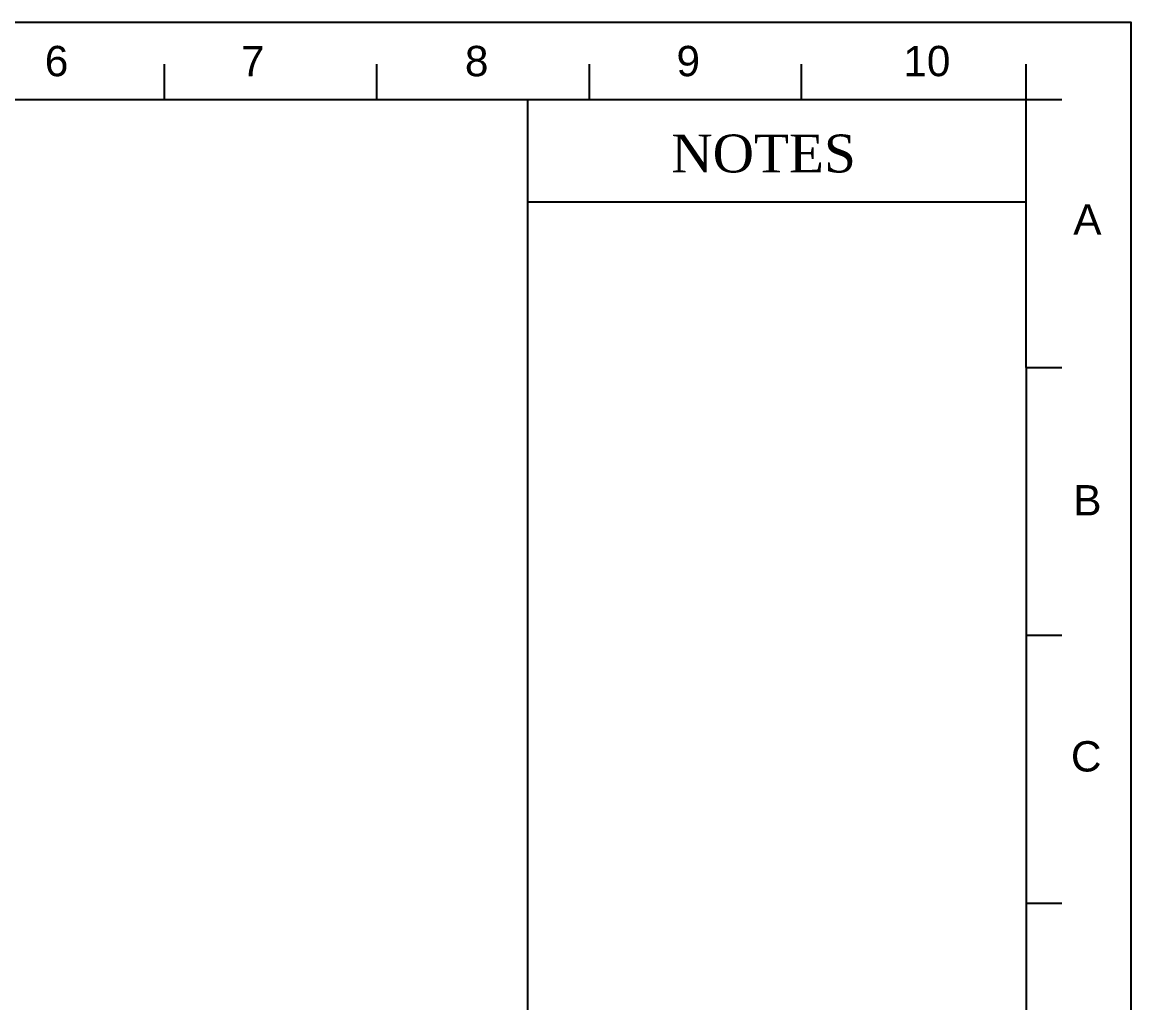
# Model space of a CAD drawing. Header units: metres. Extents: x 0 to 457, y 0 to 391.
# Drawn here: x 304.9 to 456.8, y 256.1 to 390.6 of the extents above; entities that cross this region are included whole.
import ezdxf

# ---------------------------------------------------------------- set-up
doc = ezdxf.new("R2010")
doc.units = ezdxf.units.M
doc.linetypes.add('CENTER', pattern=[50.8, 31.75, -6.35, 6.35, -6.35])
doc.layers.add('dim', color=10, linetype='Continuous')
doc.layers.add('Text', color=7, linetype='Continuous')
doc.styles.get("Standard").update_dxf_attribs({"font": 'arial.ttf'})
doc.styles.add('style1', font='times.ttf', dxfattribs={"height": 0.2})

msp = doc.modelspace()

# ---------------------------------------------------------------- linework, layer by layer
at = {"layer": 'dim', "linetype": 'Continuous'}
for p, q in [((374.14, 379.96), (374.14, 97.42)), ((442.47, 343.24), (442.47, 379.96)), ((374.14, 365.95), (442.47, 365.95)), ((442.47, 343.24), (442.47, 97.42))]:
    msp.add_line(p, q, dxfattribs=at)
msp.add_lwpolyline([(442.47, 86.22), (149.78, 86.22), (149.78, 379.96), (442.47, 379.96)], dxfattribs=at)
at = {"layer": 'Text', "linetype": 'Continuous'}
for p, q in [((324.4, 379.96), (324.4, 384.83)), ((353.5, 379.96), (353.5, 384.83)), ((382.61, 379.96), (382.61, 384.83)), ((411.71, 379.96), (411.71, 384.83)), ((442.47, 379.96), (442.47, 384.83)), ((442.47, 379.96), (447.38, 379.96)), ((442.47, 343.24), (447.38, 343.24)), ((442.47, 306.53), (447.38, 306.53)), ((442.47, 269.81), (447.38, 269.81))]:
    msp.add_line(p, q, dxfattribs=at)
msp.add_lwpolyline([(131.93, 390.57), (456.83, 390.57), (456.83, 72.01), (131.93, 72.01)], close=True, dxfattribs=at)

# ---------------------------------------------------------------- texts
at = {"layer": 'dim', "linetype": 'CENTER', "insert": (393.84, 375.17), "char_height": 5.197, "attachment_point": 1, "style": 'style1'}
msp.add_mtext_dynamic_manual_height_columns('NOTES', width=44.6735, gutter_width=2.17, heights=[0], dxfattribs=at)
at = {"layer": 'Text', "linetype": 'Continuous'}
for s, width, insert, char_height, attachment_point in [('6', 16.4023, (307.97, 387.32), 4.16, 1), ('7', 16.4023, (334.87, 387.32), 4.16, 1), ('8', 16.4023, (365.55, 387.32), 4.16, 1), ('9', 16.4023, (394.55, 387.32), 4.16, 1), ('10', 16.4023, (425.64, 387.32), 4.157, 1), ('A', 13.3217, (452.81, 365.6), 4.16, 3), ('B', 13.3217, (452.81, 327.11), 4.16, 3), ('C', 13.3217, (452.81, 292.01), 4.16, 3)]:
    msp.add_mtext_dynamic_manual_height_columns(s, width=width, gutter_width=4.33, heights=[0], dxfattribs=dict(at, insert=insert, char_height=char_height, attachment_point=attachment_point))

doc.saveas('drawing.dxf')
